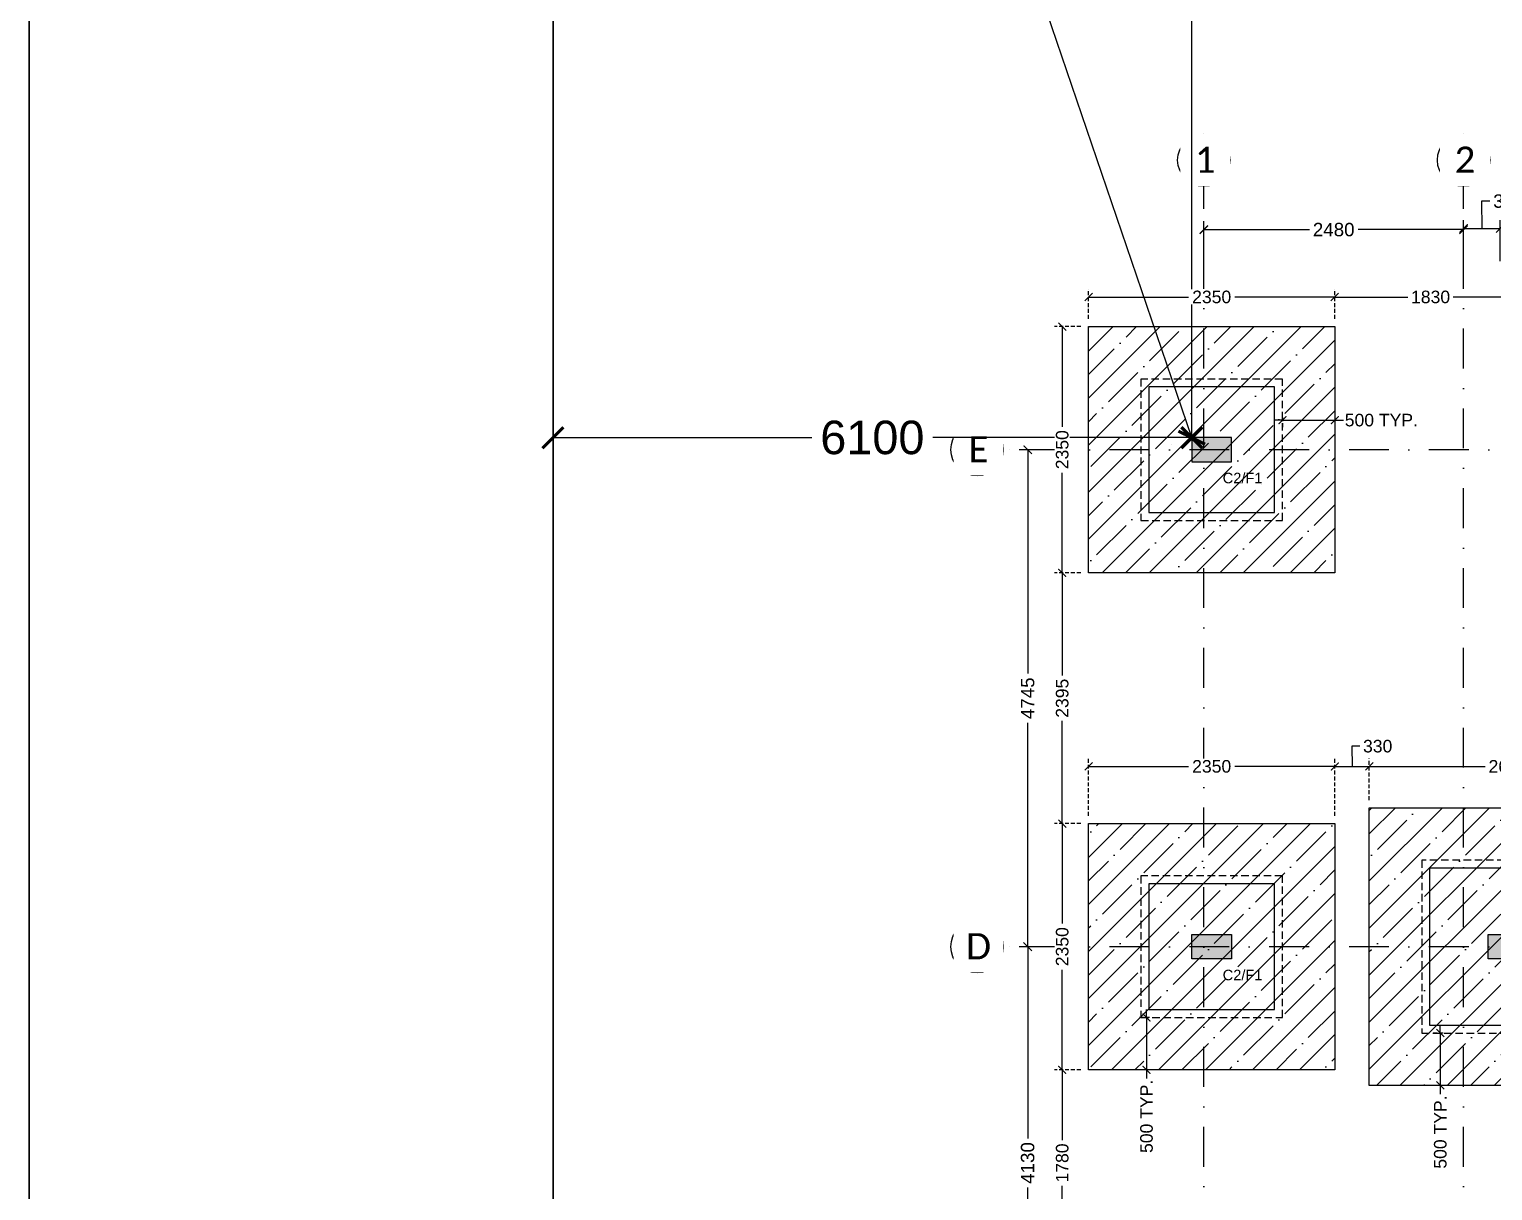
# Model space of a CAD drawing. Header units: millimetres. Extents: x -176651 to 388869, y -18959 to 486614.
# Drawn here: x 245322 to 259295, y 174825 to 185914 of the extents above; entities that cross this region are included whole.
import ezdxf
from ezdxf.xclip import XClip

# ---------------------------------------------------------------- set-up
doc = ezdxf.new("R2010")
doc.units = ezdxf.units.MM
doc.header["$LTSCALE"] = 150
doc.header["$XCLIPFRAME"] = 2
for name, pattern in [('3BHK-W(SB)$0$HIDDEN', [0.375, 0.25, -0.125]), ('DASHDOTX2', [50.8, 25.4, -12.7, 0, -12.7]), ('HIDDEN2', [4.7625, 3.175, -1.5875])]:
    doc.linetypes.add(name, pattern=pattern)
for name, color, linetype in [('ad-Column', 3, 'Continuous'), ('ad-Column Hatch', 125, 'Continuous'), ('ad-Footing line', 2, 'Continuous'), ('ad-Grid', 8, 'DASHDOTX2'), ('ad-PCC line', 8, 'HIDDEN2'), ('ad-RCC', 3, 'Continuous'), ('ad-RCC Hatch', 125, 'Continuous'), ('ad-Road', 2, 'Continuous'), ('ad-Road Hatch', 8, 'Continuous'), ('ad-Text main', 7, 'Continuous'), ('ad-Wall hatch', 8, 'Continuous')]:
    doc.layers.add(name, color=color, linetype=linetype)
for name, color, linetype, true_color in [('ad-Dimension', 5, 'Continuous', 0x0000ff), ('ad-External Dimension', 5, 'Continuous', 0x0000ff), ('ad-External Dimensions', 5, 'Continuous', 0x0000ff), ('ad-Footing Excavation', 30, 'Continuous', 0xff7f00), ('ad-Foundation text', 6, 'Continuous', 0xff00ff), ('ad-Plot Boundary', 6, 'Continuous', 0xff00ff)]:
    doc.layers.add(name, color=color, linetype=linetype, true_color=true_color)
doc.layers.get('ad-External Dimensions').off()
doc.styles.get("Standard").update_dxf_attribs({"font": 'arial.ttf'})
doc.dimstyles.new('A-75-DIM-INT (Framing)', dxfattribs={"dimscale": 100, "dimtxt": 1.6, "dimasz": 1, "dimexe": 1, "dimexo": 1, "dimgap": 0.5, "dimtad": 0, "dimdec": 0, "dimdsep": 46, "dimtxsty": 'Standard', "dimblk": 'ARCHTICK', "dimcen": 0.025, "dimclrd": 5, "dimclre": 5, "dimclrt": 256, "dimazin": 2, "dimtfac": 1, "dimtdec": 0, "dimtmove": 1, "dimatfit": 0, "dimldrblk": 'ARCHTICK', "dimfxl": 1, "dimfxlon": 1, "dimtfill": 1, "dimtolj": 1, "dimtzin": 0, "dimarcsym": 0})

# ---------------------------------------------------------------- blocks, each defined once
blk = doc.blocks.new('A$C4fb60e89')
at = {"layer": 'ad-Road Hatch', "ltscale": 5, "transparency": 33554687}
h = blk.add_hatch(dxfattribs=at)
h.set_pattern_fill('AR-HBONE', color=256, scale=15)
h.set_pattern_definition([(45, (-193247.7, -428758.8), (0, 2155.2615), [4572, -1524]), (135, (-192170.1, -427681.1), (2e-13, 2155.2615), [4572, -1524])])
h.paths.add_polyline_path([(175594, -250241), (169178, -249341), (167473, -249057), (167473, -138694), (101313, -138694), (101313, -199954), (101308, -237995), (101040, -268291), (101008, -280968), (101066, -293684), (101243, -311127), (100910, -319344), (100949, -333937), (100669, -366960), (100727, -390983), (100669, -404586), (100538, -420418), (100467, -428759), (92426, -427265), (92163, -427209), (92163, -321454), (24803, -321454), (24803, -412961), (15653, -411029), (15654, -321452), (-19535, -321452), (-34427, -319477), (-65207, -315395), (-171770, -301268), (-185854, -298333), (-193248, -296832), (-193244, -292908), (-191914, -285219), (-191839, -284679), (-183397, -286393), (-169723, -289243), (-53141, -304698), (-18730, -309262), (15653, -309262), (15653, 703), (24803, 1115), (24803, -129544), (92163, -129544), (92163, 15133), (101313, 17713), (101313, -129544), (167473, -129544), (167473, 35552), (175738, 37855), (175849, 28595), (175836, 25947), (175777, 14040), (175855, 2316), (175660, -18036), (175731, -34039), (175718, -46839), (175673, -63402), (175816, -82072), (175542, -106356), (175490, -124641), (175575, -145019), (175731, -168892), (175797, -181269), (175797, -192667), (175744, -208200), (175829, -223277), (175888, -234871)])
h.paths.add_polyline_path([(24803, -309264), (92163, -309264), (92163, -138694), (24803, -138694)], flags=16)
blk = doc.blocks.new('zw$A88E')
at = {"layer": 'ad-Plot Boundary'}
for points in [[(-150934, -314069), (-117254, -314069), (-117254, -266699), (-150934, -266699)], [(-117254, -307369), (-83574, -307369), (-83574, -266699), (-117254, -266699)]]:
    blk.add_lwpolyline(points, close=True, dxfattribs=at)
blk = doc.blocks.new("Plot's Boundary")
at = {"layer": 'ad-Road', "ltscale": 5}
blk.add_blockref('A$C4fb60e89', (191839, 428759), dxfattribs=at)
at = {"layer": 'ad-Plot Boundary', "ltscale": 5}
blk.add_blockref('zw$A88E', (367577, 466614), dxfattribs=at)
blk = doc.blocks.new('A$C42b14ea2')
at = {"layer": 'ad-RCC Hatch', "transparency": 33554687}
h = blk.add_hatch(dxfattribs=at)
h.set_pattern_fill('ANSI31', color=256, scale=10)
h.set_pattern_definition([(45, (13250, 8645), (-22.45064, 22.45064), [])])
h.paths.add_polyline_path([(0, 0), (300, 0), (300, 300), (0, 300)])
at = {"layer": 'ad-RCC'}
blk.add_lwpolyline([(0, 0), (300, 0), (300, 300), (0, 300)], close=True, dxfattribs=at)
blk = doc.blocks.new('zw$6AA0')
at = {"layer": 'ad-Column Hatch', "transparency": 33554687}
h = blk.add_hatch(color=256, dxfattribs=at)
h.dxf.hatch_style = 1
h.paths.add_polyline_path([(0, -230), (380, -230), (380, 0), (0, 0)])
at = {"layer": 'ad-Column'}
blk.add_lwpolyline([(0, -230), (380, -230), (380, 0), (0, 0)], close=True, dxfattribs=at)
blk = doc.blocks.new('1625E_Columns')
at = {"layer": 'ad-Column'}
for p, rotation in [((0, 13620), 359.9999999999993), ((0, 4745), 359.9999999999993), ((12120, 0), 179.9999999999997)]:
    blk.add_blockref('zw$6AA0', p, dxfattribs=dict(at, rotation=rotation))
at = {"layer": 'ad-Column', "xscale": -1}
for p, rotation in [((4560, 13620), 359.9999999999997), ((7240, 13620), 359.9999999999997), ((12120, 13620), 359.9999999999997), ((0, 8645), 179.9999999999998), ((3210, 8875), 359.9999999999997), ((7240, 8875), 359.9999999999997), ((11890, 8875), 90), ((5110, 4745), 359.9999999999997), ((8310, 4745), 90), ((11890, 4745), 90), ((0, 0), 179.9999999999998), ((4730, 0), 180), ((8160, 0), 180)]:
    blk.add_blockref('zw$6AA0', p, dxfattribs=dict(at, rotation=rotation))
at = {"layer": 'ad-RCC', "xscale": -1, "rotation": 180}
for p in [(13240, 13620), (13240, 4745)]:
    blk.add_blockref('A$C42b14ea2', p, dxfattribs=at)
at = {"layer": 'ad-RCC', "xscale": -1}
for p in [(13540, 8645), (2780, -2050), (8540, -2050), (12120, -2050), (13540, -2050)]:
    blk.add_blockref('A$C42b14ea2', p, dxfattribs=at)
blk = doc.blocks.new('_ArchTick')
at = {"color": 0, "linetype": 'ByBlock', "const_width": 0.15}
blk.add_lwpolyline([(-0.5, -0.5), (0.5, 0.5)], dxfattribs=at)
blk = doc.blocks.new('*D345')
at = {"layer": 'ad-Dimension', "lineweight": -2}
for p, q in [((115, 15220), (115, 15686)), ((2595, 15306), (2595, 15686)), ((115, 15606), (1123, 15606)), ((2595, 15606), (1587, 15606))]:
    blk.add_line(p, q, dxfattribs=at)
at = {"layer": 'Defpoints', "color": 0}
for p in [(2595, 15606), (115, 15140), (2595, 15226)]:
    blk.add_point(p, dxfattribs=at)
at = {"layer": 'ad-Dimension', "lineweight": -2, "xscale": 80, "yscale": 80, "zscale": 80, "rotation": 180}
blk.add_blockref('_ArchTick', (115, 15606), dxfattribs=at)
at = {"layer": 'ad-Dimension', "lineweight": -2, "xscale": 80, "yscale": 80, "zscale": 80}
blk.add_blockref('_ArchTick', (2595, 15606), dxfattribs=at)
at = {"layer": 'ad-Dimension', "insert": (1355, 15606), "char_height": 128, "attachment_point": 5, "bg_fill": 3, "box_fill_scale": 1.1, "bg_fill_color": 257, "bg_fill_transparency": 0}
blk.add_mtext('\\A1;2480', dxfattribs=at)
blk = doc.blocks.new('*D346')
at = {"layer": 'ad-Dimension', "lineweight": -2}
for p, q in [((2846, 15878), (2766, 15878)), ((2766, 15878), (2770, 15618)), ((2595, 15318), (2595, 15698)), ((2945, 15306), (2945, 15698)), ((2595, 15618), (2945, 15618))]:
    blk.add_line(p, q, dxfattribs=at)
at = {"layer": 'Defpoints', "color": 0}
for p in [(2945, 15618), (2595, 15238), (2945, 15226)]:
    blk.add_point(p, dxfattribs=at)
at = {"layer": 'ad-Dimension', "lineweight": -2, "xscale": 80, "yscale": 80, "zscale": 80, "rotation": 180}
blk.add_blockref('_ArchTick', (2595, 15618), dxfattribs=at)
at = {"layer": 'ad-Dimension', "lineweight": -2, "xscale": 80, "yscale": 80, "zscale": 80}
blk.add_blockref('_ArchTick', (2945, 15618), dxfattribs=at)
at = {"layer": 'ad-Dimension', "insert": (3027, 15878), "char_height": 128, "attachment_point": 5, "bg_fill": 3, "box_fill_scale": 1.1, "bg_fill_color": 257, "bg_fill_transparency": 0}
blk.add_mtext('\\A1;350', dxfattribs=at)
blk = doc.blocks.new('*D353')
at = {"layer": 'ad-Dimension', "lineweight": -2}
for p, q in [((-1319, 13505), (-1647, 13505)), ((-1567, 13505), (-1567, 11367)), ((-1567, 8760), (-1567, 10898)), ((-1319, 8760), (-1647, 8760))]:
    blk.add_line(p, q, dxfattribs=at)
at = {"layer": 'Defpoints', "color": 0}
for p in [(-1239, 13505), (-1567, 8760), (-1239, 8760)]:
    blk.add_point(p, dxfattribs=at)
at = {"layer": 'ad-Dimension', "lineweight": -2, "xscale": 80, "yscale": 80, "zscale": 80}
for p, rotation in [((-1567, 13505), 90), ((-1567, 8760), 270)]:
    blk.add_blockref('_ArchTick', p, dxfattribs=dict(at, rotation=rotation))
at = {"layer": 'ad-Dimension', "insert": (-1567, 11132), "char_height": 128, "attachment_point": 5, "rotation": 90, "bg_fill": 3, "box_fill_scale": 1.1, "bg_fill_color": 257, "bg_fill_transparency": 0}
blk.add_mtext('\\A1;4745', dxfattribs=at)
blk = doc.blocks.new('*D342')
at = {"layer": 'ad-Dimension', "lineweight": -2}
for p, q in [((-1504, 8760), (-1647, 8760)), ((-1567, 8760), (-1567, 6928)), ((-1567, 4630), (-1567, 6462)), ((-1426, 4630), (-1647, 4630))]:
    blk.add_line(p, q, dxfattribs=at)
at = {"layer": 'Defpoints', "color": 0}
for p in [(-1424, 8760), (-1567, 4630), (-1346, 4630)]:
    blk.add_point(p, dxfattribs=at)
at = {"layer": 'ad-Dimension', "lineweight": -2, "xscale": 80, "yscale": 80, "zscale": 80}
for p, rotation in [((-1567, 8760), 90), ((-1567, 4630), 270)]:
    blk.add_blockref('_ArchTick', p, dxfattribs=dict(at, rotation=rotation))
at = {"layer": 'ad-Dimension', "insert": (-1567, 6695), "char_height": 128, "attachment_point": 5, "rotation": 90, "bg_fill": 3, "box_fill_scale": 1.1, "bg_fill_color": 257, "bg_fill_transparency": 0}
blk.add_mtext('\\A1;4130', dxfattribs=at)
blk = doc.blocks.new('zw$D00E')
at = {"layer": 'ad-Footing line'}
for points in [[(-12530, -715), (-11330, -715), (-11330, 485), (-12530, 485)], [(-9850, -5610), (-8350, -5610), (-8350, -4110), (-9850, -4110)], [(-12530, -5460), (-11330, -5460), (-11330, -4260), (-12530, -4260)]]:
    blk.add_lwpolyline(points, close=True, dxfattribs=at)
at = {"layer": 'ad-PCC line', "ltscale": 0.15}
for points in [[(-12605, -790), (-11255, -790), (-11255, 560), (-12605, 560)], [(-9925, -5685), (-8275, -5685), (-8275, -4035), (-9925, -4035)], [(-12605, -5535), (-11255, -5535), (-11255, -4185), (-12605, -4185)]]:
    blk.add_lwpolyline(points, close=True, dxfattribs=at)
blk = doc.blocks.new('zw$3F63')
at = {"layer": 'ad-Foundation text', "char_height": 100, "width": 349.31, "attachment_point": 5}
for s, insert in [('\\pxt5;C2/F1', (-11635, -386)), ('\\pxt5;C2/F1', (-7455, -386)), ('\\pxt5;C2/F1', (-4775, -386)), ('\\pxt5;C2/F1', (105, -386)), ('\\pxt5;C1/F1', (1619, -386)), ('\\pxt5;C2/F1', (-11635, -5131)), ('\\pxt5;C2/F2', (-8805, -5131)), ('\\pxt5;C2/F2', (-4775, -5131)), ('\\pxt5;C1/F1', (1619, -5131)), ('\\pxt5;C2/F1', (105, -5281)), ('\\pxt5;C2/F1', (-11635, -9261)), ('\\pxt5;C2/F2', (-6905, -9261)), ('\\pxt5;C1/F1', (1619, -9261)), ('\\pxt5;C2/F2', (-3475, -9411)), ('\\pxt5;C2/F1', (105, -9411)), ('\\pxt5;C2/F1', (-11635, -13776)), ('\\pxt5;C2/F1', (-6905, -13795)), ('\\pxt5;C2/F1', (-3475, -13776)), ('\\pxt5;C2/F1', (105, -13776)), ('\\pxt5;C1/F1', (-9200, -15821)), ('\\pxt5;C1/F1', (-3370, -15821)), ('\\pxt5;C1/F1', (210, -15821)), ('\\pxt5;C1/F1', (1640, -15821))]:
    blk.add_mtext(s, dxfattribs=dict(at, insert=insert))
blk = doc.blocks.new('*D106')
at = {"layer": 'ad-Dimension', "linetype": '3BHK-W(SB)$0$HIDDEN', "lineweight": -2, "transparency": 16777216}
for p, q in [((4100, 40670), (6300, 40670)), ((5900, 22770), (5900, 22770))]:
    blk.add_line(p, q, dxfattribs=at)
at = {"layer": 'ad-Dimension', "lineweight": -2, "transparency": 16777216}
for p, q in [((6100, 40670), (6100, 32407)), ((6100, 22770), (6100, 31033))]:
    blk.add_line(p, q, dxfattribs=at)
at = {"layer": 'Defpoints', "color": 0, "transparency": 16777216}
for p in [(0, 40670), (6100, 40670), (6100, 22770)]:
    blk.add_point(p, dxfattribs=at)
at = {"layer": 'ad-Dimension', "lineweight": -2, "transparency": 16777216, "xscale": 200, "yscale": 200, "zscale": 200}
for p, rotation in [((6100, 40670), 90), ((6100, 22770), 270)]:
    blk.add_blockref('_ArchTick', p, dxfattribs=dict(at, rotation=rotation))
at = {"layer": 'ad-Dimension', "transparency": 16777216, "insert": (6100, 31720), "char_height": 320, "attachment_point": 5, "rotation": 90, "bg_fill": 3, "box_fill_scale": 1.1, "bg_fill_color": 257, "bg_fill_transparency": 0}
blk.add_mtext('\\A1;17900', dxfattribs=at)
blk = doc.blocks.new('*D107')
at = {"layer": 'ad-Dimension', "linetype": '3BHK-W(SB)$0$HIDDEN', "lineweight": -2, "transparency": 16777216}
for p, q in [((0, 23055), (0, 22570)), ((6100, 22970), (6100, 22970))]:
    blk.add_line(p, q, dxfattribs=at)
at = {"layer": 'ad-Dimension', "lineweight": -2, "transparency": 16777216}
for p, q in [((0, 22770), (2472, 22770)), ((6100, 22770), (3628, 22770))]:
    blk.add_line(p, q, dxfattribs=at)
at = {"layer": 'Defpoints', "color": 0, "transparency": 16777216}
for p in [(0, 23255), (0, 22770), (6100, 22770)]:
    blk.add_point(p, dxfattribs=at)
at = {"layer": 'ad-Dimension', "lineweight": -2, "transparency": 16777216, "xscale": 200, "yscale": 200, "zscale": 200, "rotation": 180}
blk.add_blockref('_ArchTick', (0, 22770), dxfattribs=at)
at = {"layer": 'ad-Dimension', "lineweight": -2, "transparency": 16777216, "xscale": 200, "yscale": 200, "zscale": 200}
blk.add_blockref('_ArchTick', (6100, 22770), dxfattribs=at)
at = {"layer": 'ad-Dimension', "transparency": 16777216, "insert": (3050, 22770), "char_height": 320, "attachment_point": 5, "bg_fill": 3, "box_fill_scale": 1.1, "bg_fill_color": 257, "bg_fill_transparency": 0}
blk.add_mtext('\\A1;6100', dxfattribs=at)
blk = doc.blocks.new('*D108')
at = {"layer": 'ad-Dimension', "lineweight": -2, "transparency": 16777216}
for p, q in [((0, 40670), (2838, 32341)), ((6100, 22770), (3262, 31099))]:
    blk.add_line(p, q, dxfattribs=at)
at = {"layer": 'ad-Dimension', "linetype": '3BHK-W(SB)$0$HIDDEN', "lineweight": -2, "transparency": 16777216}
for p, q in [((-189, 40605), (-189, 40605)), ((5911, 22705), (5911, 22705))]:
    blk.add_line(p, q, dxfattribs=at)
at = {"layer": 'Defpoints', "color": 0, "transparency": 16777216}
for p in [(0, 40670), (0, 40670), (6100, 22770)]:
    blk.add_point(p, dxfattribs=at)
at = {"layer": 'ad-Dimension', "lineweight": -2, "transparency": 16777216, "xscale": 200, "yscale": 200, "zscale": 200}
for p, rotation in [((0, 40670), 108.8181924685569), ((6100, 22770), 288.8181924685569)]:
    blk.add_blockref('_ArchTick', p, dxfattribs=dict(at, rotation=rotation))
at = {"layer": 'ad-Dimension', "transparency": 16777216, "insert": (3050, 31720), "char_height": 320, "attachment_point": 5, "rotation": 288.8182, "bg_fill": 3, "box_fill_scale": 1.1, "bg_fill_color": 257, "bg_fill_transparency": 0}
blk.add_mtext('\\A1;18911', dxfattribs=at)
blk = doc.blocks.new('*D3')
at = {"layer": 'ad-External Dimension', "linetype": '3BHK-W(SB)$0$HIDDEN', "lineweight": -2}
for p, q in [((-985, 1135), (-985, 1418)), ((1365, 1135), (1365, 1418))]:
    blk.add_line(p, q, dxfattribs=at)
at = {"layer": 'ad-External Dimension', "lineweight": -2}
for p, q in [((-985, 1343), (-30, 1343)), ((1365, 1343), (410, 1343))]:
    blk.add_line(p, q, dxfattribs=at)
at = {"layer": 'Defpoints', "color": 0}
for p in [(-985, 1343), (-985, 1060), (1365, 1060)]:
    blk.add_point(p, dxfattribs=at)
at = {"layer": 'ad-External Dimension', "lineweight": -2, "xscale": 75, "yscale": 75, "zscale": 75, "rotation": 180}
blk.add_blockref('_ArchTick', (-985, 1343), dxfattribs=at)
at = {"layer": 'ad-External Dimension', "lineweight": -2, "xscale": 75, "yscale": 75, "zscale": 75}
blk.add_blockref('_ArchTick', (1365, 1343), dxfattribs=at)
at = {"layer": 'ad-External Dimension', "insert": (190, 1343), "char_height": 120, "attachment_point": 5, "bg_fill": 3, "box_fill_scale": 1.1, "bg_fill_color": 257, "bg_fill_transparency": 0}
blk.add_mtext('\\A1;2350', dxfattribs=at)
blk = doc.blocks.new('*D4')
at = {"layer": 'ad-External Dimension', "linetype": '3BHK-W(SB)$0$HIDDEN', "lineweight": -2}
for p, q in [((1365, 1135), (1365, 1418)), ((3195, 1135), (3195, 1418))]:
    blk.add_line(p, q, dxfattribs=at)
at = {"layer": 'ad-External Dimension', "lineweight": -2}
for p, q in [((1365, 1343), (2063, 1343)), ((3195, 1343), (2497, 1343))]:
    blk.add_line(p, q, dxfattribs=at)
at = {"layer": 'Defpoints', "color": 0}
for p in [(3195, 1343), (1365, 1060), (3195, 1060)]:
    blk.add_point(p, dxfattribs=at)
at = {"layer": 'ad-External Dimension', "lineweight": -2, "xscale": 75, "yscale": 75, "zscale": 75, "rotation": 180}
blk.add_blockref('_ArchTick', (1365, 1343), dxfattribs=at)
at = {"layer": 'ad-External Dimension', "lineweight": -2, "xscale": 75, "yscale": 75, "zscale": 75}
blk.add_blockref('_ArchTick', (3195, 1343), dxfattribs=at)
at = {"layer": 'ad-External Dimension', "insert": (2280, 1343), "char_height": 120, "attachment_point": 5, "bg_fill": 3, "box_fill_scale": 1.1, "bg_fill_color": 257, "bg_fill_transparency": 0}
blk.add_mtext('\\A1;1830', dxfattribs=at)
blk = doc.blocks.new('*D11')
at = {"layer": 'ad-External Dimension', "linetype": '3BHK-W(SB)$0$HIDDEN', "lineweight": -2}
for p, q in [((-985, -3610), (-985, -3064)), ((1365, -3610), (1365, -3064))]:
    blk.add_line(p, q, dxfattribs=at)
at = {"layer": 'ad-External Dimension', "lineweight": -2}
for p, q in [((-985, -3139), (-30, -3139)), ((1365, -3139), (410, -3139))]:
    blk.add_line(p, q, dxfattribs=at)
at = {"layer": 'Defpoints', "color": 0}
for p in [(-985, -3139), (-985, -3685), (1365, -3685)]:
    blk.add_point(p, dxfattribs=at)
at = {"layer": 'ad-External Dimension', "lineweight": -2, "xscale": 75, "yscale": 75, "zscale": 75, "rotation": 180}
blk.add_blockref('_ArchTick', (-985, -3139), dxfattribs=at)
at = {"layer": 'ad-External Dimension', "lineweight": -2, "xscale": 75, "yscale": 75, "zscale": 75}
blk.add_blockref('_ArchTick', (1365, -3139), dxfattribs=at)
at = {"layer": 'ad-External Dimension', "insert": (190, -3139), "char_height": 120, "attachment_point": 5, "bg_fill": 3, "box_fill_scale": 1.1, "bg_fill_color": 257, "bg_fill_transparency": 0}
blk.add_mtext('\\A1;2350', dxfattribs=at)
blk = doc.blocks.new('*D12')
at = {"layer": 'ad-External Dimension', "linetype": '3BHK-W(SB)$0$HIDDEN', "lineweight": -2}
for p, q in [((1695, -3460), (1695, -3064)), ((4345, -3460), (4345, -3064))]:
    blk.add_line(p, q, dxfattribs=at)
at = {"layer": 'ad-External Dimension', "lineweight": -2}
for p, q in [((1695, -3139), (2800, -3139)), ((4345, -3139), (3240, -3139))]:
    blk.add_line(p, q, dxfattribs=at)
at = {"layer": 'Defpoints', "color": 0}
for p in [(4345, -3139), (1695, -3535), (4345, -3535)]:
    blk.add_point(p, dxfattribs=at)
at = {"layer": 'ad-External Dimension', "lineweight": -2, "xscale": 75, "yscale": 75, "zscale": 75, "rotation": 180}
blk.add_blockref('_ArchTick', (1695, -3139), dxfattribs=at)
at = {"layer": 'ad-External Dimension', "lineweight": -2, "xscale": 75, "yscale": 75, "zscale": 75}
blk.add_blockref('_ArchTick', (4345, -3139), dxfattribs=at)
at = {"layer": 'ad-External Dimension', "insert": (3020, -3139), "char_height": 120, "attachment_point": 5, "bg_fill": 3, "box_fill_scale": 1.1, "bg_fill_color": 257, "bg_fill_transparency": 0}
blk.add_mtext('\\A1;2650', dxfattribs=at)
blk = doc.blocks.new('*D49')
at = {"layer": 'ad-External Dimension', "linetype": '3BHK-W(SB)$0$HIDDEN', "lineweight": -2}
for p, q in [((-1060, -6035), (-1312, -6035)), ((-1060, -7815), (-1312, -7815))]:
    blk.add_line(p, q, dxfattribs=at)
at = {"layer": 'ad-External Dimension', "lineweight": -2}
for p, q in [((-1237, -6035), (-1237, -6708)), ((-1237, -7815), (-1237, -7142))]:
    blk.add_line(p, q, dxfattribs=at)
at = {"layer": 'Defpoints', "color": 0}
for p in [(-1237, -6035), (-985, -6035), (-985, -7815)]:
    blk.add_point(p, dxfattribs=at)
at = {"layer": 'ad-External Dimension', "lineweight": -2, "xscale": 75, "yscale": 75, "zscale": 75}
for p, rotation in [((-1237, -6035), 90), ((-1237, -7815), 270)]:
    blk.add_blockref('_ArchTick', p, dxfattribs=dict(at, rotation=rotation))
at = {"layer": 'ad-External Dimension', "insert": (-1237, -6925), "char_height": 120, "attachment_point": 5, "rotation": 90, "bg_fill": 3, "box_fill_scale": 1.1, "bg_fill_color": 257, "bg_fill_transparency": 0}
blk.add_mtext('\\A1;1780', dxfattribs=at)
blk = doc.blocks.new('*D50')
at = {"layer": 'ad-External Dimension', "linetype": '3BHK-W(SB)$0$HIDDEN', "lineweight": -2}
for p, q in [((-1060, -3685), (-1312, -3685)), ((-1060, -6035), (-1312, -6035))]:
    blk.add_line(p, q, dxfattribs=at)
at = {"layer": 'ad-External Dimension', "lineweight": -2}
for p, q in [((-1237, -3685), (-1237, -4640)), ((-1237, -6035), (-1237, -5080))]:
    blk.add_line(p, q, dxfattribs=at)
at = {"layer": 'Defpoints', "color": 0}
for p in [(-1237, -3685), (-985, -3685), (-985, -6035)]:
    blk.add_point(p, dxfattribs=at)
at = {"layer": 'ad-External Dimension', "lineweight": -2, "xscale": 75, "yscale": 75, "zscale": 75}
for p, rotation in [((-1237, -3685), 90), ((-1237, -6035), 270)]:
    blk.add_blockref('_ArchTick', p, dxfattribs=dict(at, rotation=rotation))
at = {"layer": 'ad-External Dimension', "insert": (-1237, -4860), "char_height": 120, "attachment_point": 5, "rotation": 90, "bg_fill": 3, "box_fill_scale": 1.1, "bg_fill_color": 257, "bg_fill_transparency": 0}
blk.add_mtext('\\A1;2350', dxfattribs=at)
blk = doc.blocks.new('*D51')
at = {"layer": 'ad-External Dimension', "linetype": '3BHK-W(SB)$0$HIDDEN', "lineweight": -2}
for p, q in [((-1060, -1290), (-1312, -1290)), ((-1060, -3685), (-1312, -3685))]:
    blk.add_line(p, q, dxfattribs=at)
at = {"layer": 'ad-External Dimension', "lineweight": -2}
for p, q in [((-1237, -1290), (-1237, -2271)), ((-1237, -3685), (-1237, -2704))]:
    blk.add_line(p, q, dxfattribs=at)
at = {"layer": 'Defpoints', "color": 0}
for p in [(-1237, -1290), (-985, -1290), (-985, -3685)]:
    blk.add_point(p, dxfattribs=at)
at = {"layer": 'ad-External Dimension', "lineweight": -2, "xscale": 75, "yscale": 75, "zscale": 75}
for p, rotation in [((-1237, -1290), 90), ((-1237, -3685), 270)]:
    blk.add_blockref('_ArchTick', p, dxfattribs=dict(at, rotation=rotation))
at = {"layer": 'ad-External Dimension', "insert": (-1237, -2488), "char_height": 120, "attachment_point": 5, "rotation": 90, "bg_fill": 3, "box_fill_scale": 1.1, "bg_fill_color": 257, "bg_fill_transparency": 0}
blk.add_mtext('\\A1;2395', dxfattribs=at)
blk = doc.blocks.new('*D52')
at = {"layer": 'ad-External Dimension', "linetype": '3BHK-W(SB)$0$HIDDEN', "lineweight": -2}
for p, q in [((-1060, 1060), (-1312, 1060)), ((-1060, -1290), (-1312, -1290))]:
    blk.add_line(p, q, dxfattribs=at)
at = {"layer": 'ad-External Dimension', "lineweight": -2}
for p, q in [((-1237, 1060), (-1237, 105)), ((-1237, -1290), (-1237, -335))]:
    blk.add_line(p, q, dxfattribs=at)
at = {"layer": 'Defpoints', "color": 0}
for p in [(-1237, 1060), (-985, 1060), (-985, -1290)]:
    blk.add_point(p, dxfattribs=at)
at = {"layer": 'ad-External Dimension', "lineweight": -2, "xscale": 75, "yscale": 75, "zscale": 75}
for p, rotation in [((-1237, 1060), 90), ((-1237, -1290), 270)]:
    blk.add_blockref('_ArchTick', p, dxfattribs=dict(at, rotation=rotation))
at = {"layer": 'ad-External Dimension', "insert": (-1237, -115), "char_height": 120, "attachment_point": 5, "rotation": 90, "bg_fill": 3, "box_fill_scale": 1.1, "bg_fill_color": 257, "bg_fill_transparency": 0}
blk.add_mtext('\\A1;2350', dxfattribs=at)
blk = doc.blocks.new('*D70')
at = {"layer": 'ad-External Dimension', "linetype": '3BHK-W(SB)$0$HIDDEN', "lineweight": -2}
for p, q in [((1365, -3610), (1365, -3064)), ((1695, -3460), (1695, -3064))]:
    blk.add_line(p, q, dxfattribs=at)
at = {"layer": 'ad-External Dimension', "lineweight": -2}
for p, q in [((1603, -2946), (1528, -2946)), ((1528, -2946), (1530, -3139)), ((1365, -3139), (1695, -3139))]:
    blk.add_line(p, q, dxfattribs=at)
at = {"layer": 'Defpoints', "color": 0}
for p in [(1695, -3139), (1695, -3535), (1365, -3685)]:
    blk.add_point(p, dxfattribs=at)
at = {"layer": 'ad-External Dimension', "lineweight": -2, "xscale": 75, "yscale": 75, "zscale": 75, "rotation": 180}
blk.add_blockref('_ArchTick', (1365, -3139), dxfattribs=at)
at = {"layer": 'ad-External Dimension', "lineweight": -2, "xscale": 75, "yscale": 75, "zscale": 75}
blk.add_blockref('_ArchTick', (1695, -3139), dxfattribs=at)
at = {"layer": 'ad-External Dimension', "insert": (1775, -2946), "char_height": 120, "attachment_point": 5, "bg_fill": 3, "box_fill_scale": 1.1, "bg_fill_color": 257, "bg_fill_transparency": 0}
blk.add_mtext('\\A1;330', dxfattribs=at)
blk = doc.blocks.new('*D74')
at = {"layer": 'ad-External Dimension', "lineweight": -2}
for p, q in [((865, 167), (790, 167)), ((865, 167), (1365, 167)), ((1365, 167), (1458, 167)), ((1365, 167), (1440, 167))]:
    blk.add_line(p, q, dxfattribs=at)
at = {"layer": 'ad-External Dimension', "linetype": '3BHK-W(SB)$0$HIDDEN', "lineweight": -2}
for p, q in [((865, 194), (865, 92)), ((1365, 194), (1365, 92))]:
    blk.add_line(p, q, dxfattribs=at)
at = {"layer": 'Defpoints', "color": 0}
for p in [(865, 269), (1365, 269), (1365, 167)]:
    blk.add_point(p, dxfattribs=at)
at = {"layer": 'ad-External Dimension', "lineweight": -2, "xscale": 75, "yscale": 75, "zscale": 75}
blk.add_blockref('_ArchTick', (865, 167), dxfattribs=at)
at = {"layer": 'ad-External Dimension', "lineweight": -2, "xscale": 75, "yscale": 75, "zscale": 75, "rotation": 180}
blk.add_blockref('_ArchTick', (1365, 167), dxfattribs=at)
at = {"layer": 'ad-External Dimension', "insert": (1810, 167), "char_height": 120, "attachment_point": 5, "bg_fill": 3, "box_fill_scale": 1.1, "bg_fill_color": 257, "bg_fill_transparency": 0}
blk.add_mtext('\\A1;500 TYP.', dxfattribs=at)
blk = doc.blocks.new('*D78')
at = {"layer": 'ad-External Dimension', "linetype": '3BHK-W(SB)$0$HIDDEN', "lineweight": -2}
for p, q in [((2399, -5685), (2298, -5685)), ((2399, -6185), (2298, -6185))]:
    blk.add_line(p, q, dxfattribs=at)
at = {"layer": 'ad-External Dimension', "lineweight": -2}
for p, q in [((2373, -5685), (2373, -5610)), ((2373, -5685), (2373, -6185)), ((2373, -6185), (2373, -6278)), ((2373, -6185), (2373, -6260))]:
    blk.add_line(p, q, dxfattribs=at)
at = {"layer": 'Defpoints', "color": 0}
for p in [(2474, -5685), (2373, -6185), (2474, -6185)]:
    blk.add_point(p, dxfattribs=at)
at = {"layer": 'ad-External Dimension', "lineweight": -2, "xscale": 75, "yscale": 75, "zscale": 75}
for p, rotation in [((2373, -5685), 270), ((2373, -6185), 90)]:
    blk.add_blockref('_ArchTick', p, dxfattribs=dict(at, rotation=rotation))
at = {"layer": 'ad-External Dimension', "insert": (2373, -6630), "char_height": 120, "attachment_point": 5, "rotation": 90, "bg_fill": 3, "box_fill_scale": 1.1, "bg_fill_color": 257, "bg_fill_transparency": 0}
blk.add_mtext('\\A1;500 TYP.', dxfattribs=at)
blk = doc.blocks.new('*D80')
at = {"layer": 'ad-External Dimension', "linetype": '3BHK-W(SB)$0$HIDDEN', "lineweight": -2}
for p, q in [((-405, -5535), (-507, -5535)), ((-405, -6035), (-507, -6035))]:
    blk.add_line(p, q, dxfattribs=at)
at = {"layer": 'ad-External Dimension', "lineweight": -2}
for p, q in [((-432, -5535), (-432, -5460)), ((-432, -5535), (-432, -6035)), ((-432, -6035), (-432, -6128)), ((-432, -6035), (-432, -6110))]:
    blk.add_line(p, q, dxfattribs=at)
at = {"layer": 'Defpoints', "color": 0}
for p in [(-330, -5535), (-432, -6035), (-330, -6035)]:
    blk.add_point(p, dxfattribs=at)
at = {"layer": 'ad-External Dimension', "lineweight": -2, "xscale": 75, "yscale": 75, "zscale": 75}
for p, rotation in [((-432, -5535), 270), ((-432, -6035), 89.99999999999999)]:
    blk.add_blockref('_ArchTick', p, dxfattribs=dict(at, rotation=rotation))
at = {"layer": 'ad-External Dimension', "insert": (-432, -6480), "char_height": 120, "attachment_point": 5, "rotation": 90, "bg_fill": 3, "box_fill_scale": 1.1, "bg_fill_color": 257, "bg_fill_transparency": 0}
blk.add_mtext('\\A1;500 TYP.', dxfattribs=at)
blk = doc.blocks.new('zw$13E6')
at = {"layer": 'ad-Wall hatch', "transparency": 33554687}
h = blk.add_hatch(dxfattribs=at)
h.set_pattern_fill('ANSI35', color=256, scale=50)
h.set_pattern_definition([(45, (-985, -1290), (-224.506, 224.506), []), (45, (-760.5, -1290), (-224.506, 224.506), [396.875, -79.375, 0, -79.375])])
h.paths.add_polyline_path([(-985, 1060), (1365, 1060), (1365, -1290), (-985, -1290)])
h = blk.add_hatch(dxfattribs=at)
h.set_pattern_fill('ANSI35', color=256, scale=50)
h.set_pattern_definition([(45, (1695, -10390), (-224.506, 224.506), []), (45, (1919.5, -10390), (-224.506, 224.506), [396.875, -79.375, 0, -79.375])])
h.paths.add_polyline_path([(1695, -3535), (4345, -3535), (4345, -6185), (1695, -6185)])
h = blk.add_hatch(dxfattribs=at)
h.set_pattern_fill('ANSI35', color=256, scale=50)
h.set_pattern_definition([(45, (-985, -10165), (-224.506, 224.506), []), (45, (-760.5, -10165), (-224.506, 224.506), [396.875, -79.375, 0, -79.375])])
h.paths.add_polyline_path([(-985, -3685), (1365, -3685), (1365, -6035), (-985, -6035)])
at = {"layer": 'ad-Footing Excavation'}
for points in [[(-985, 1060), (1365, 1060), (1365, -1290), (-985, -1290)], [(1695, -3535), (4345, -3535), (4345, -6185), (1695, -6185)], [(-985, -3685), (1365, -3685), (1365, -6035), (-985, -6035)]]:
    blk.add_lwpolyline(points, close=True, dxfattribs=at)
blk = doc.blocks.new('1625E_Grid')
at = {"layer": 'ad-Grid', "ltscale": 0.1}
for points in [[(115, -4010), (115, 16020)], [(2595, -4010), (2595, 16020)]]:
    blk.add_lwpolyline(points, dxfattribs=at)
at = {"layer": 'ad-Grid', "color": 7, "linetype": 'ByBlock'}
for centre in [(115, 16270), (2595, 16270), (-2050, 13505), (-2050, 8760)]:
    blk.add_circle(centre, 250, dxfattribs=at)
at = {"layer": 'ad-Text main', "char_height": 250, "width": 227.385, "attachment_point": 5, "bg_fill": 2}
for s, insert in [('{\\fCalibri|b0|i0|c0|p34;1}', (128.5, 16274)), ('{\\fCalibri|b0|i0|c0|p34;2}', (2608.5, 16274)), ('{\\fCalibri|b0|i0|c0|p34;E}', (-2036.5, 13509)), ('{\\fCalibri|b0|i0|c0|p34;D}', (-2036.5, 8764))]:
    blk.add_mtext(s, dxfattribs=dict(at, insert=insert))
at = {"layer": 'ad-Dimension'}
dim = blk.add_linear_dim(base=(2595, 15605.8), p1=(115, 15139.9), p2=(2595, 15225.7), dimstyle='A-75-DIM-INT (Framing)', override={"dimscale": 80, "dimblk": 'ArchTick', "dimclrd": 256, "dimclre": 256, "dimfxl": 10, "dimtfill": 1, "dimtfillclr": 0}, dxfattribs=at)
dim.commit()
dim.dimension.update_dxf_attribs({"geometry": '*D345', "text_midpoint": (1355, 15605.8)})
at = {"layer": 'ad-Grid', "ltscale": 0.1}
for points in [[(15600, 13505), (-1800, 13505)], [(15600, 8760), (-1800, 8760)]]:
    blk.add_lwpolyline(points, dxfattribs=at)
at = {"layer": 'ad-Dimension'}
dim = blk.add_linear_dim(base=(2945, 15617.7), p1=(2595, 15237.6), p2=(2945, 15225.7), dimstyle='A-75-DIM-INT (Framing)', override={"dimscale": 80, "dimblk": 'ArchTick', "dimclrd": 256, "dimclre": 256, "dimfxl": 10, "dimtfill": 1, "dimtfillclr": 0}, dxfattribs=at)
dim.commit()
dim.dimension.update_dxf_attribs({"geometry": '*D346', "text_midpoint": (2886.3, 15878.1), "dimtype": 128})
dim = blk.add_linear_dim(base=(-1567.4, 8760), p1=(-1239.3, 13505), p2=(-1239.3, 8760), angle=90, dimstyle='A-75-DIM-INT (Framing)', override={"dimscale": 80, "dimblk": 'ArchTick', "dimclrd": 256, "dimclre": 256, "dimfxl": 10, "dimtfill": 1, "dimtfillclr": 0}, dxfattribs=at)
dim.commit()
dim.dimension.update_dxf_attribs({"geometry": '*D353', "text_midpoint": (-1567.4, 11132.5)})
dim = blk.add_linear_dim(base=(-1567.4, 4630), p1=(-1423.8, 8760), p2=(-1346.5, 4630), angle=90, dimstyle='A-75-DIM-INT (Framing)', override={"dimscale": 80, "dimblk": 'ArchTick', "dimclrd": 256, "dimclre": 256, "dimfxl": 10, "dimtfill": 1, "dimtfillclr": 0}, dxfattribs=at)
dim.commit()
dim.dimension.update_dxf_attribs({"geometry": '*D342', "text_midpoint": (-1567.4, 6695)})
blk = doc.blocks.new('zw$83D6')
at = {"layer": 'ad-Dimension'}
dim = blk.add_linear_dim(base=(6100, 40670), p1=(6100, 22770), p2=(0, 40670), angle=90, dimstyle='A-75-DIM-INT (Framing)', override={"dimscale": 200, "dimblk": 'ArchTick', "dimclrd": 256, "dimclre": 256, "dimfxl": 10, "dimtfill": 1, "dimtfillclr": 0}, dxfattribs=at)
dim.commit()
dim.dimension.update_dxf_attribs({"geometry": '*D106', "text_midpoint": (6100, 31720)})
dim = blk.add_linear_dim(base=(0, 22770), p1=(6100, 22770), p2=(0, 23255), dimstyle='A-75-DIM-INT (Framing)', override={"dimscale": 200, "dimclrd": 256, "dimclre": 256, "dimfxl": 10}, dxfattribs=at)
dim.commit()
dim.dimension.update_dxf_attribs({"geometry": '*D107', "text_midpoint": (3050, 22770)})
dim = blk.add_aligned_dim(p1=(6100, 22770), p2=(0, 40670), distance=0, dimstyle='A-75-DIM-INT (Framing)', override={"dimscale": 200, "dimblk": 'ArchTick', "dimclrd": 256, "dimclre": 256, "dimfxl": 10, "dimtfill": 1, "dimtfillclr": 0}, dxfattribs=at)
dim.commit()
dim.dimension.update_dxf_attribs({"geometry": '*D108', "text_midpoint": (3050, 31720)})
blk = doc.blocks.new('1625E_Footing Layout')
ref = blk.add_blockref("Plot's Boundary", (0, 0))
XClip(ref).set_block_clipping_path([(245322.2775057808, 154244.8999686334), (289002.2775057808, 204914.8999686334)])
blk.add_blockref('1625E_Columns', (256422, 168395))
blk.add_blockref('1625E_Grid', (256422, 168395))
blk.add_lwpolyline([(245322, 204915), (289002, 204915), (289002, 154245), (245322, 154245)], close=True)
at = {"layer": 'ad-External Dimensions'}
for name in ['zw$D00E', 'zw$3F63']:
    blk.add_blockref(name, (268542, 182015), dxfattribs=at)
at = {"layer": 'ad-Dimension'}
blk.add_blockref('zw$83D6', (250322, 159245), dxfattribs=at)
blk = doc.blocks.new('zw$67AC')
at = {"layer": 'ad-External Dimension'}
for base, p1, p2, picture, middle in [((-985, 1343.3), (1365, 1060), (-985, 1060), '*D3', (190, 1343.3)), ((-985, -3139), (1365, -3685), (-985, -3685), '*D11', (190, -3139)), ((4345, -3139), (1695, -3535), (4345, -3535), '*D12', (3020, -3139))]:
    dim = blk.add_linear_dim(base=base, p1=p1, p2=p2, dimstyle='A-75-DIM-INT (Framing)', override={"dimscale": 75, "dimblk": 'ArchTick', "dimclrd": 256, "dimclre": 256, "dimfxl": 10, "dimtfill": 1, "dimtfillclr": 0}, dxfattribs=at)
    dim.commit()
    dim.dimension.update_dxf_attribs({"geometry": picture, "text_midpoint": middle})
dim = blk.add_linear_dim(base=(1365, 167.2), p1=(865, 268.7), p2=(1365, 268.7), text='500 TYP.', dimstyle='A-75-DIM-INT (Framing)', override={"dimscale": 75, "dimtxsty": 'Standard', "dimblk": 'ArchTick', "dimclrd": 256, "dimclre": 256, "dimfxl": 10, "dimtfill": 1, "dimtfillclr": 0, "dimtolj": 1}, dxfattribs=at)
dim.commit()
dim.dimension.update_dxf_attribs({"geometry": '*D74', "text_midpoint": (1809.7, 167.2), "dimtype": 128})
for base, p1, p2, picture, middle in [((-431.8, -6035), (-330.3, -5535), (-330.3, -6035), '*D80', (-431.8, -6479.7)), ((2373, -6185), (2474.4, -5685), (2474.4, -6185), '*D78', (2373, -6629.7))]:
    dim = blk.add_linear_dim(base=base, p1=p1, p2=p2, angle=270, text='500 TYP.', dimstyle='A-75-DIM-INT (Framing)', override={"dimscale": 75, "dimtxsty": 'Standard', "dimblk": 'ArchTick', "dimclrd": 256, "dimclre": 256, "dimfxl": 10, "dimtfill": 1, "dimtfillclr": 0, "dimtolj": 1}, dxfattribs=at)
    dim.commit()
    dim.dimension.update_dxf_attribs({"geometry": picture, "text_midpoint": middle, "dimtype": 128})
dim = blk.add_linear_dim(base=(-1237, -6035), p1=(-985, -7815), p2=(-985, -6035), angle=90, dimstyle='A-75-DIM-INT (Framing)', override={"dimscale": 75, "dimblk": 'ArchTick', "dimclrd": 256, "dimclre": 256, "dimfxl": 10, "dimtfill": 1, "dimtfillclr": 0}, dxfattribs=at)
dim.commit()
dim.dimension.update_dxf_attribs({"geometry": '*D49', "text_midpoint": (-1237, -6925)})
dim = blk.add_linear_dim(base=(3195, 1343.3), p1=(1365, 1060), p2=(3195, 1060), dimstyle='A-75-DIM-INT (Framing)', override={"dimscale": 75, "dimblk": 'ArchTick', "dimclrd": 256, "dimclre": 256, "dimfxl": 10, "dimtfill": 1, "dimtfillclr": 0}, dxfattribs=at)
dim.commit()
dim.dimension.update_dxf_attribs({"geometry": '*D4', "text_midpoint": (2280, 1343.3)})
dim = blk.add_linear_dim(base=(1695, -3139), p1=(1365, -3685), p2=(1695, -3535), dimstyle='A-75-DIM-INT (Framing)', override={"dimscale": 75, "dimblk": 'ArchTick', "dimclrd": 256, "dimclre": 256, "dimfxl": 10, "dimtfill": 1, "dimtfillclr": 0}, dxfattribs=at)
dim.commit()
dim.dimension.update_dxf_attribs({"geometry": '*D70', "text_midpoint": (1640.4, -2946.5), "dimtype": 128})
dim = blk.add_linear_dim(base=(-1237, -3685), p1=(-985, -6035), p2=(-985, -3685), angle=90, dimstyle='A-75-DIM-INT (Framing)', override={"dimscale": 75, "dimblk": 'ArchTick', "dimclrd": 256, "dimclre": 256, "dimfxl": 10, "dimtfill": 1, "dimtfillclr": 0}, dxfattribs=at)
dim.commit()
dim.dimension.update_dxf_attribs({"geometry": '*D50', "text_midpoint": (-1237, -4860)})
dim = blk.add_linear_dim(base=(-1237, -1290), p1=(-985, -3685), p2=(-985, -1290), angle=90, dimstyle='A-75-DIM-INT (Framing)', override={"dimscale": 75, "dimblk": 'ArchTick', "dimclrd": 256, "dimclre": 256, "dimfxl": 10, "dimtfill": 1, "dimtfillclr": 0}, dxfattribs=at)
dim.commit()
dim.dimension.update_dxf_attribs({"geometry": '*D51', "text_midpoint": (-1237, -2487.5)})
dim = blk.add_linear_dim(base=(-1237, 1060), p1=(-985, -1290), p2=(-985, 1060), angle=90, dimstyle='A-75-DIM-INT (Framing)', override={"dimscale": 75, "dimblk": 'ArchTick', "dimclrd": 256, "dimclre": 256, "dimfxl": 10, "dimtfill": 1, "dimtfillclr": 0}, dxfattribs=at)
dim.commit()
dim.dimension.update_dxf_attribs({"geometry": '*D52', "text_midpoint": (-1237, -115)})

msp = doc.modelspace()

# ---------------------------------------------------------------- block references
ref = msp.add_blockref('1625E_Footing Layout', (0, 0))
XClip(ref).set_block_clipping_path([(-176651.2716480088, -2838.4650931536), (388868.7283519913, 486613.8052760336)])

# ---------------------------------------------------------------- next in the draw order: block references
msp.add_blockref('zw$67AC', (256422, 182015))

# ---------------------------------------------------------------- next in the draw order: block references
at = {"layer": 'ad-Footing Excavation'}
msp.add_blockref('zw$13E6', (256422, 182015), dxfattribs=at)

doc.saveas('drawing.dxf')
